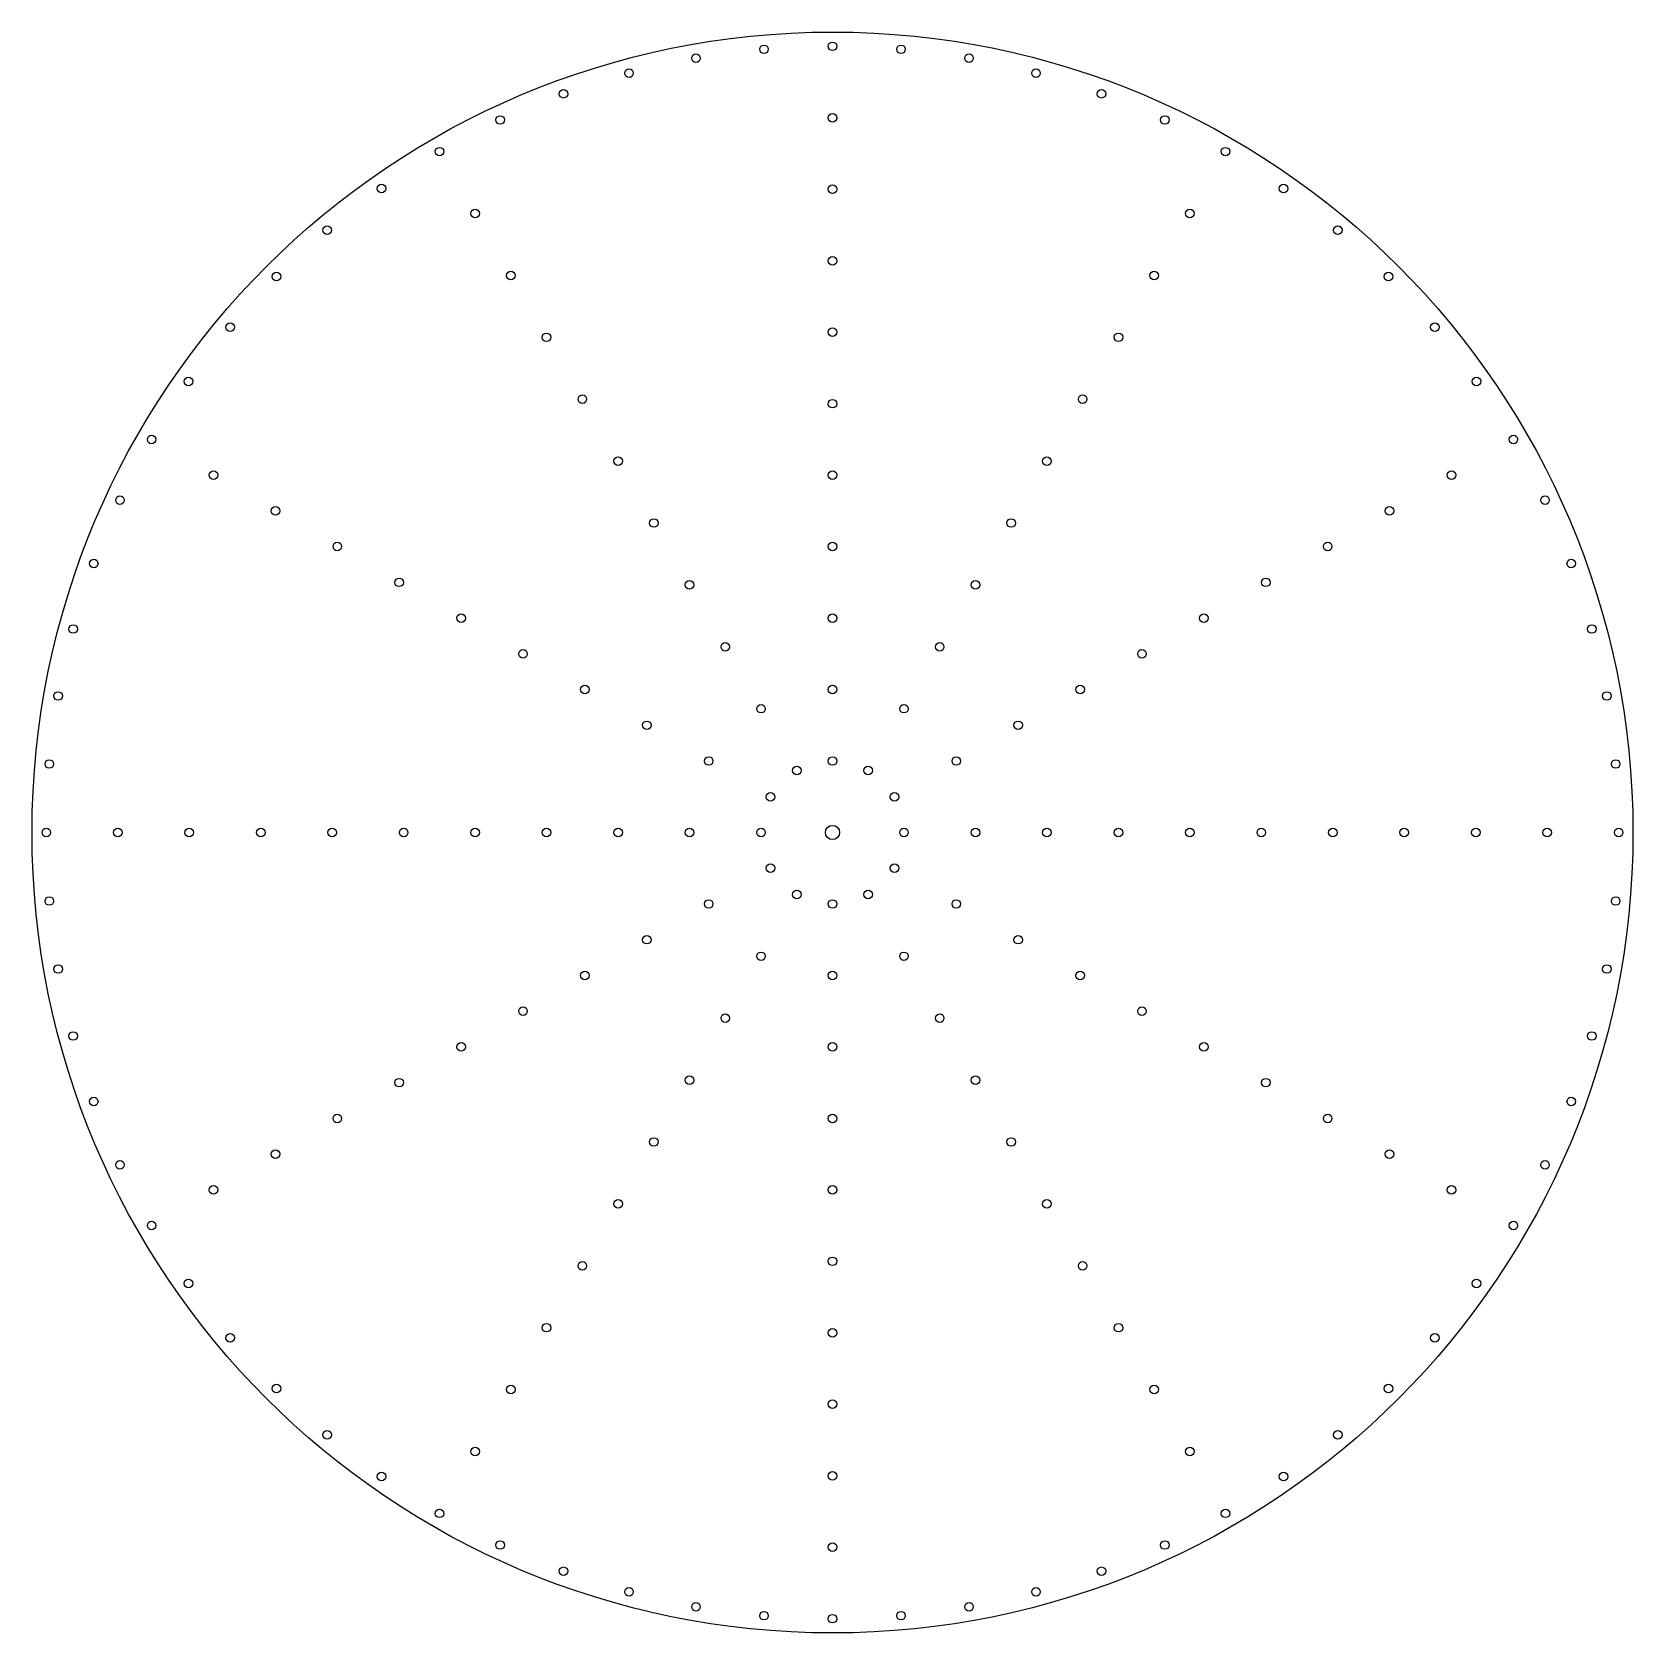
# Model space of a CAD drawing. Extents: x -280 to 280, y -280 to 280.
import ezdxf

# ---------------------------------------------------------------- set-up
doc = ezdxf.new("R2010")
doc.units = 0
doc.layers.get('0').update_dxf_attribs({"linetype": 'continuous'})

# ---------------------------------------------------------------- blocks, each defined once
blk = doc.blocks.new('ARRAY002')
at = {"color": 0}
for centre in [(0, 250), (0, 225), (-125, 216.51), (125, 216.51), (-112.5, 194.86), (0, 200), (112.5, 194.86), (-100, 173.21), (0, 175), (100, 173.21), (-87.5, 151.55), (0, 150), (87.5, 151.55), (-75, 129.9), (75, 129.9), (-216.51, 125), (0, 125), (216.51, 125), (-194.86, 112.5), (194.86, 112.5), (-62.5, 108.25), (62.5, 108.25), (-173.21, 100), (0, 100), (173.21, 100), (-151.55, 87.5), (-50, 86.6), (50, 86.6), (151.55, 87.5), (-129.9, 75), (0, 75), (129.9, 75), (-108.25, 62.5), (-37.5, 64.95), (37.5, 64.95), (108.25, 62.5), (-86.6, 50), (0, 50), (86.6, 50), (-25, 43.3), (25, 43.3), (-64.95, 37.5), (64.95, 37.5), (-43.3, 25), (-12.5, 21.65), (0, 25), (12.5, 21.65), (43.3, 25), (-21.65, 12.5), (21.65, 12.5), (-250, 0), (-225, 0), (-200, 0), (-175, 0), (-150, 0), (-125, 0), (-100, 0), (-75, 0), (-50, 0), (-25, 0), (25, 0), (50, 0), (75, 0), (100, 0), (125, 0), (150, 0), (175, 0), (200, 0), (225, 0), (250, 0), (-21.65, -12.5), (21.65, -12.5), (-12.5, -21.65), (12.5, -21.65), (-43.3, -25), (0, -25), (43.3, -25), (-64.95, -37.5), (64.95, -37.5), (-25, -43.3), (25, -43.3), (-86.6, -50), (0, -50), (86.6, -50), (-108.25, -62.5), (108.25, -62.5), (-37.5, -64.95), (37.5, -64.95), (-129.9, -75), (0, -75), (129.9, -75), (-151.55, -87.5), (-50, -86.6), (50, -86.6), (151.55, -87.5), (-173.21, -100), (0, -100), (173.21, -100), (-194.86, -112.5), (-62.5, -108.25), (62.5, -108.25), (194.86, -112.5), (-216.51, -125), (-75, -129.9), (0, -125), (75, -129.9), (216.51, -125), (-87.5, -151.55), (0, -150), (87.5, -151.55), (-100, -173.21), (0, -175), (100, -173.21), (-112.5, -194.86), (112.5, -194.86), (0, -200), (-125, -216.51), (125, -216.51), (0, -225), (0, -250)]:
    blk.add_circle(centre, 1.5, dxfattribs=at)
blk = doc.blocks.new('ARRAY')
at = {"color": 0}
for centre in [(0, 250), (0, 225), (0, 200), (0, 175), (0, 150), (0, 125), (0, 100), (0, 75), (0, 50), (0, 25)]:
    blk.add_circle(centre, 1.5, dxfattribs=at)
blk = doc.blocks.new('ARRAY001')
at = {"color": 0}
for centre in [(-23.97, 273.95), (0, 275), (23.97, 273.95), (-47.75, 270.82), (47.75, 270.82), (-71.18, 265.63), (71.18, 265.63), (-94.06, 258.42), (94.06, 258.42), (-116.22, 249.23), (116.22, 249.23), (-137.5, 238.16), (137.5, 238.16), (-157.73, 225.27), (157.73, 225.27), (-176.77, 210.66), (176.77, 210.66), (-194.45, 194.45), (194.45, 194.45), (-210.66, 176.77), (210.66, 176.77), (-225.27, 157.73), (225.27, 157.73), (-238.16, 137.5), (238.16, 137.5), (-249.23, 116.22), (249.23, 116.22), (-258.42, 94.06), (258.42, 94.06), (-265.63, 71.18), (265.63, 71.18), (-270.82, 47.75), (270.82, 47.75), (-273.95, 23.97), (273.95, 23.97), (-275, 0), (275, 0), (-273.95, -23.97), (273.95, -23.97), (-270.82, -47.75), (270.82, -47.75), (-265.63, -71.18), (265.63, -71.18), (-258.42, -94.06), (258.42, -94.06), (-249.23, -116.22), (249.23, -116.22), (-238.16, -137.5), (238.16, -137.5), (-225.27, -157.73), (225.27, -157.73), (-210.66, -176.77), (210.66, -176.77), (-194.45, -194.45), (194.45, -194.45), (-176.77, -210.66), (176.77, -210.66), (-157.73, -225.27), (157.73, -225.27), (-137.5, -238.16), (137.5, -238.16), (-116.22, -249.23), (116.22, -249.23), (-94.06, -258.42), (94.06, -258.42), (-71.18, -265.63), (71.18, -265.63), (-47.75, -270.82), (-23.97, -273.95), (0, -275), (23.97, -273.95), (47.75, -270.82)]:
    blk.add_circle(centre, 1.5, dxfattribs=at)

msp = doc.modelspace()

# ---------------------------------------------------------------- linework, layer by layer
at = {"color": 0}
for radius in [280, 2.5]:
    msp.add_circle((0, 0), radius, dxfattribs=at)

# ---------------------------------------------------------------- block references
for name in ['ARRAY001', 'ARRAY002', 'ARRAY']:
    msp.add_blockref(name, (0, 0), dxfattribs=at)

doc.saveas('drawing.dxf')
